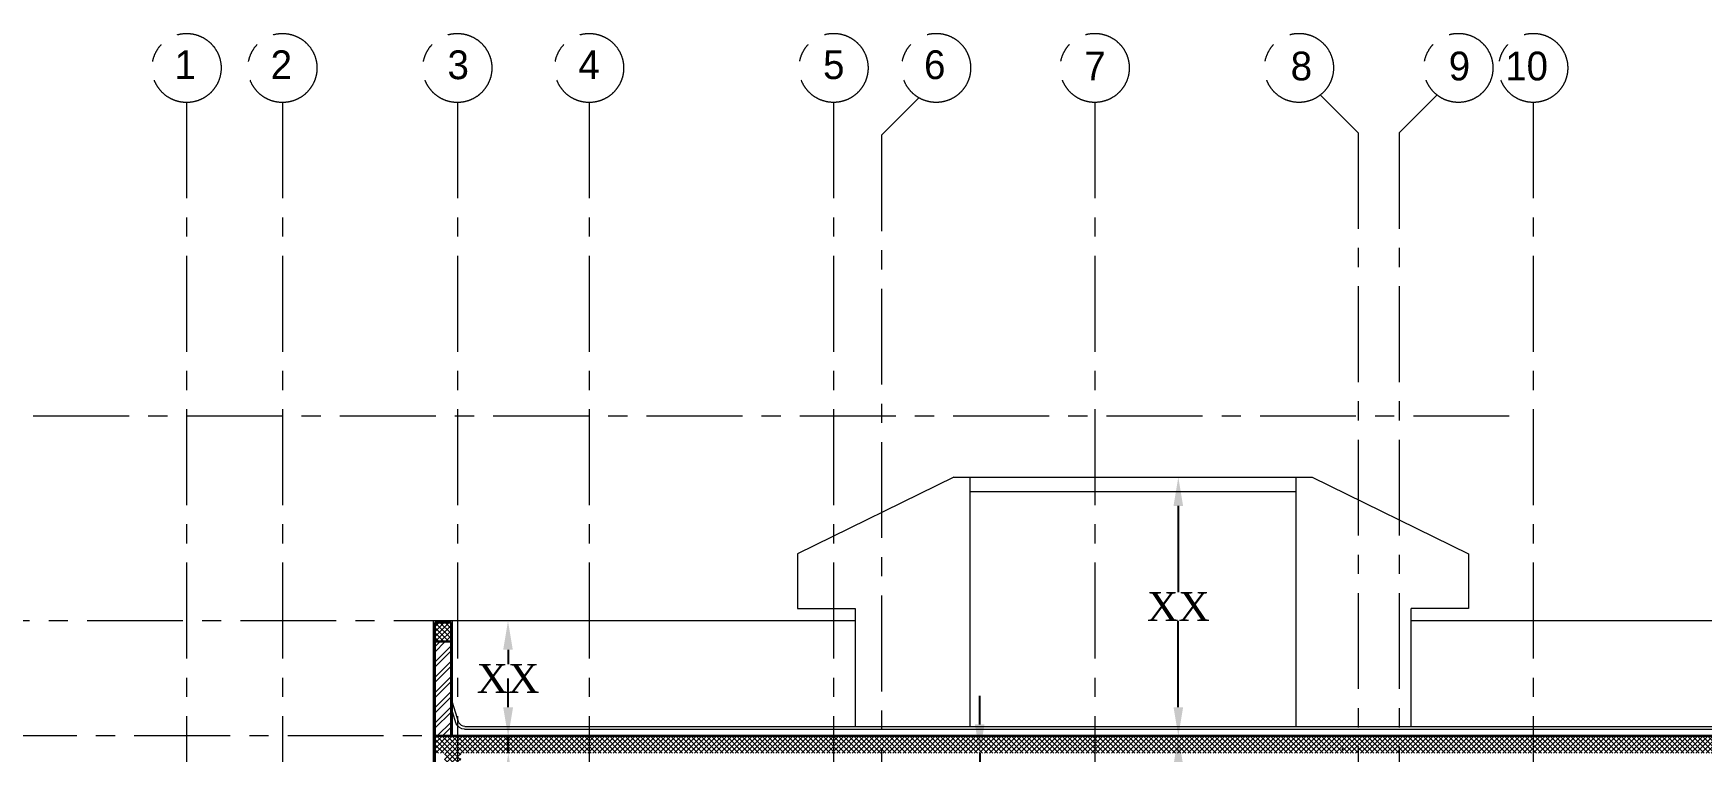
# Model space of a CAD drawing. Header units: millimetres. Extents: x -9083 to 924194, y -232449 to 321637.
# Drawn here: x 33107 to 41810, y -225049 to -221303 of the extents above; entities that cross this region are included whole.
import ezdxf

# ---------------------------------------------------------------- set-up
doc = ezdxf.new("R2010")
doc.units = ezdxf.units.MM
doc.header["$LTSCALE"] = 400
doc.header["$MEASUREMENT"] = 0
doc.header["$PDMODE"] = 3
doc.linetypes.add('CENTER', pattern=[2, 1.25, -0.25, 0.25, -0.25])
doc.linetypes.add('CENTERX2', pattern=[4, 2.5, -0.5, 0.5, -0.5])
doc.layers.get('Defpoints').update_dxf_attribs({"color": 8, "lineweight": 5})
doc.layers.add('AXIES', color=7, linetype='CENTER', lineweight=0, true_color=0x949596)
for name, color, linetype, lineweight in [('ELEVATION 03', 2, 'Continuous', 13), ('ELEVATION 04', 1, 'Continuous', 9), ('FINISH', 3, 'Continuous', 9), ('HATCH', 15, 'Continuous', 0), ('ROOMS DIMENSION', 3, 'Continuous', 5), ('STAIR', 1, 'Continuous', 5), ('WALL PROPOSED', 255, 'Continuous', 30)]:
    doc.layers.add(name, color=color, linetype=linetype, lineweight=lineweight)
doc.styles.add('ROMAN', font='times.ttf')
doc.styles.get("Standard").update_dxf_attribs({"font": 'GOTHIC.TTF', "height": 220})
doc.dimstyles.new('ELEV DIM', dxfattribs={"dimtxt": 150, "dimasz": 150, "dimexe": 0.06, "dimexo": 0.06, "dimgap": 0.03, "dimtad": 1, "dimtih": 1, "dimtoh": 1, "dimdec": 0, "dimlfac": 0.1, "dimzin": 13, "dimdsep": 46, "dimtxsty": 'ROMAN', "dimcen": 0.09, "dimdle": 0.06, "dimse1": 1, "dimse2": 1, "dimclrd": 256, "dimclre": 256, "dimclrt": 3, "dimadec": 0, "dimazin": 0, "dimtfac": 1, "dimtdec": 0, "dimtix": 1, "dimtmove": 2, "dimatfit": 3, "dimfxl": 0.06, "dimtolj": 1, "dimtzin": 0, "dimarcsym": 0})

# ---------------------------------------------------------------- blocks, each defined once
blk = doc.blocks.new('*D26')
at = {"layer": 'Defpoints', "color": 0, "transparency": 16777216}
for p in [(39079.7, -224967.1), (39188.4, -224967.1), (39188.4, -228317.1)]:
    blk.add_point(p, dxfattribs=at)
at = {"layer": 'ROOMS DIMENSION', "lineweight": -2, "transparency": 16777216}
for p, q in [((39079.7, -225117.1), (39079.7, -226567.1)), ((39079.7, -228167.1), (39079.7, -226717.2))]:
    blk.add_line(p, q, dxfattribs=at)
at = {"layer": 'ROOMS DIMENSION', "transparency": 16777216}
for points in [[(39054.7, -225117.1), (39104.7, -225117.1), (39079.7, -224967.1)], [(39054.7, -228167.1), (39104.7, -228167.1), (39079.7, -228317.1)]]:
    blk.add_solid(points, dxfattribs=at)
at = {"layer": 'ROOMS DIMENSION', "color": 3, "transparency": 16777216, "insert": (39079.7, -226642.1), "char_height": 150, "attachment_point": 5, "style": 'ROMAN'}
blk.add_mtext('\\A1;XX', dxfattribs=at)
blk = doc.blocks.new('*D75')
at = {"layer": 'Defpoints', "color": 0, "transparency": 16777216}
for p in [(39079.7, -223617.1), (39143.3, -223617.1), (39143.3, -224967.1)]:
    blk.add_point(p, dxfattribs=at)
at = {"layer": 'ROOMS DIMENSION', "lineweight": -2, "transparency": 16777216}
for p, q in [((39079.7, -223767.1), (39079.7, -224217)), ((39079.7, -224817.1), (39079.7, -224367.1))]:
    blk.add_line(p, q, dxfattribs=at)
at = {"layer": 'ROOMS DIMENSION', "transparency": 16777216}
for points in [[(39054.7, -223767.1), (39104.7, -223767.1), (39079.7, -223617.1)], [(39054.7, -224817.1), (39104.7, -224817.1), (39079.7, -224967.1)]]:
    blk.add_solid(points, dxfattribs=at)
at = {"layer": 'ROOMS DIMENSION', "color": 3, "transparency": 16777216, "insert": (39079.7, -224292.1), "char_height": 150, "attachment_point": 5, "style": 'ROMAN'}
blk.add_mtext('\\A1;XX', dxfattribs=at)
blk = doc.blocks.new('*D79')
at = {"layer": 'Defpoints', "color": 0, "transparency": 16777216}
for p in [(35584.4, -224967.1), (35584.4, -224967.1), (35584.4, -225057.1)]:
    blk.add_point(p, dxfattribs=at)
at = {"layer": 'ROOMS DIMENSION', "lineweight": -2, "transparency": 16777216}
for p, q in [((35584.4, -224817.1), (35584.4, -224667.1)), ((35584.4, -225057.1), (35584.4, -224967.1)), ((35584.4, -225207.1), (35584.4, -225357.1))]:
    blk.add_line(p, q, dxfattribs=at)
at = {"layer": 'ROOMS DIMENSION', "transparency": 16777216}
for points in [[(35559.4, -224817.1), (35609.4, -224817.1), (35584.4, -224967.1)], [(35559.4, -225207.1), (35609.4, -225207.1), (35584.4, -225057.1)]]:
    blk.add_solid(points, dxfattribs=at)
at = {"layer": 'ROOMS DIMENSION', "color": 3, "transparency": 16777216, "insert": (35489.4, -225182), "char_height": 150, "attachment_point": 5, "style": 'ROMAN'}
blk.add_mtext('\\A1;XX', dxfattribs=at)
blk = doc.blocks.new('*D80')
at = {"layer": 'Defpoints', "color": 0, "transparency": 16777216}
for p in [(35582.9, -224367.1), (35856.7, -224367.1), (35702.5, -224967.1)]:
    blk.add_point(p, dxfattribs=at)
at = {"layer": 'ROOMS DIMENSION', "lineweight": -2, "transparency": 16777216}
for p, q in [((35582.9, -224517.1), (35582.9, -224592)), ((35582.9, -224817.1), (35582.9, -224742.1))]:
    blk.add_line(p, q, dxfattribs=at)
at = {"layer": 'ROOMS DIMENSION', "transparency": 16777216}
for points in [[(35557.9, -224517.1), (35607.9, -224517.1), (35582.9, -224367.1)], [(35557.9, -224817.1), (35607.9, -224817.1), (35582.9, -224967.1)]]:
    blk.add_solid(points, dxfattribs=at)
at = {"layer": 'ROOMS DIMENSION', "color": 3, "transparency": 16777216, "insert": (35582.9, -224667.1), "char_height": 150, "attachment_point": 5, "style": 'ROMAN'}
blk.add_mtext('\\A1;XX', dxfattribs=at)
blk = doc.blocks.new('*D86')
at = {"layer": 'Defpoints', "color": 0, "transparency": 16777216}
for p in [(38043.6, -225057.1, 0), (38043.6, -225357.1, 0), (38043.6, -225357.1)]:
    blk.add_point(p, dxfattribs=at)
at = {"layer": 'ROOMS DIMENSION', "lineweight": -2, "transparency": 16777216}
for p, q in [((38043.6, -224907.1), (38043.6, -224757.1)), ((38043.6, -225057.1), (38043.6, -225132)), ((38043.6, -225357.1), (38043.6, -225282.1)), ((38043.6, -225507.1), (38043.6, -225657.1))]:
    blk.add_line(p, q, dxfattribs=at)
at = {"layer": 'ROOMS DIMENSION', "transparency": 16777216}
for points in [[(38018.6, -224907.1), (38068.6, -224907.1), (38043.6, -225057.1)], [(38018.6, -225507.1), (38068.6, -225507.1), (38043.6, -225357.1)]]:
    blk.add_solid(points, dxfattribs=at)
at = {"layer": 'ROOMS DIMENSION', "color": 3, "transparency": 16777216, "insert": (38043.6, -225207.1), "char_height": 150, "attachment_point": 5, "style": 'ROMAN'}
blk.add_mtext('\\A1;XX', dxfattribs=at)

msp = doc.modelspace()

# ---------------------------------------------------------------- hatches: boundary and pattern name
at = {"layer": 'HATCH', "lineweight": 0}
h = msp.add_hatch(dxfattribs=at)
h.set_pattern_fill('ANSI37', color=256, scale=150)
h.set_pattern_definition([(45, (37506.156, -227342.296), (-13.25825, 13.25825), []), (135, (37506.156, -227342.296), (-13.25825, -13.25825), [])])
h.paths.add_polyline_path([(37536.06831, -227292.06526), (37451.06831, -227292.06526), (37451.06831, -227392.06526), (37536.06831, -227392.06526)])
h.paths.add_polyline_path([(34386.06831, -226124.56526), (34301.06831, -226124.56526), (34301.06831, -226224.56526), (34386.06831, -226224.56526)])
h.paths.add_polyline_path([(35286.06831, -224374.56526), (35201.06831, -224374.56526), (35201.06831, -224474.56526), (35286.06831, -224474.56526)])
h.paths.add_polyline_path([(43211.06831, -224374.56526), (43126.06831, -224374.56526), (43126.06831, -224474.56526), (43211.06831, -224474.56526)])
h.paths.add_polyline_path([(43261.06831, -225424.56526), (43161.06831, -225424.56526), (43161.06831, -225359.56526), (43076.06831, -225359.56526), (43076.06831, -225459.56526), (43261.06831, -225459.56526)])
h.paths.add_polyline_path([(34301.06831, -226717.06526), (34351.06831, -226717.06526), (34351.06831, -226917.06526), (34436.06831, -226917.06526), (34436.06831, -226717.06526), (38551.06831, -226717.06526), (38551.06831, -226917.06526), (38636.06831, -226917.06526), (38636.06831, -226617.06526), (34301.06831, -226617.06526)])
h.paths.add_polyline_path([(39851.06831, -226717.06526), (43821.06831, -226717.06526), (43821.06831, -226917.06526), (43901.06831, -226917.06526), (43901.06831, -226592.06526), (43986.06831, -226592.06526), (43986.06831, -226542.06526), (43836.06831, -226542.06526), (43836.06831, -226642.06526), (43173.56831, -226642.06526), (43173.56831, -226617.06526), (39851.06831, -226617.06526)])
h.paths.add_polyline_path([(35201.06831, -225057.06526), (35251.06831, -225057.06526), (35251.06831, -225267.06526), (35336.06831, -225267.06526), (35336.06831, -225057.06526), (43076.06831, -225057.06526), (43076.06831, -225267.06526), (43161.06831, -225267.06526), (43161.06831, -225057.06526), (43211.06831, -225057.06526), (43211.06831, -224967.06526), (35201.06831, -224967.06526)])
h = msp.add_hatch(dxfattribs=at)
h.set_pattern_fill('ANSI32', color=256, scale=150)
h.set_pattern_definition([(45, (-70624.59, -379728.64), (-39.774756, 39.774756), []), (45, (-70598.074, -379728.64), (-39.774756, 39.774756), [])])
h.paths.add_polyline_path([(43211.06831, -224474.56526), (43126.06831, -224474.56526), (43126.06831, -224967.06526), (43211.06831, -224967.06526)])
h.paths.add_polyline_path([(43076.06831, -225359.56526), (43161.06831, -225359.56526), (43161.06831, -225267.06526), (43076.06831, -225267.06526)])
h.paths.add_polyline_path([(35336.06831, -225267.06526), (35251.06831, -225267.06526), (35251.06831, -225424.56526), (35151.06831, -225424.56526), (35151.06831, -225459.56526), (35336.06831, -225459.56526)])
h.paths.add_polyline_path([(35286.06831, -224474.56526), (35201.06831, -224474.56526), (35201.06831, -224967.06526), (35286.06831, -224967.06526)])

# ---------------------------------------------------------------- linework, layer by layer
at = {"layer": 'AXIES', "linetype": 'CENTERX2', "lineweight": 0, "ltscale": 0.5}
for p, q in [((37531.18773, -221834.48335, -0.00048), (37726.49442, -221639.17666, -0.00048)), ((40018.68773, -221821.98341, -0.00048), (39823.38104, -221626.67672, -0.00048)), ((40231.18773, -221821.98341, -0.00048), (40426.49442, -221626.67672, -0.00048)), ((33906.18773, -221663.25237, -0.00048), (33906.18773, -228494.55744, -0.00048)), ((34406.18773, -221663.25236, -0.00048), (34406.18773, -228494.55744, -0.00048)), ((35318.68773, -221663.25237, -0.00048), (35318.68773, -228494.55744, -0.00048)), ((36006.18773, -221663.25237, -0.00048), (36006.18773, -228494.55744, -0.00048)), ((37281.18773, -221663.25237, -0.00048), (37281.18773, -228494.55744, -0.00048)), ((38643.68773, -221663.25237, -0.00048), (38643.68773, -228494.55744, -0.00048)), ((40931.18773, -221663.25237, -0.00048), (40931.18773, -228494.55744, -0.00048)), ((37531.18773, -221834.48335, -0.00048), (37531.18773, -228494.55744, -0.00048)), ((40018.68773, -221821.98341, -0.00048), (40018.68773, -228494.55744, -0.00048)), ((40231.18773, -221821.98341, -0.00048), (40231.18773, -228494.55744, -0.00048)), ((43733.4864, -224967.07079, 0.00192), (26711.54933, -224967.07079))]:
    msp.add_line(p, q, dxfattribs=at)
at = {"layer": 'AXIES', "color": 251, "linetype": 'CENTERX2', "lineweight": 0, "ltscale": 0.5}
for points in [[(40805.89594, -223300.07079), (30826.16681, -223300.07079), (29479.17359, -222021.27927), (26717.50299, -222021.27927)], [(35486.86727, -224367.07079), (30826.16681, -224367.07079), (30058.93775, -223638.68849), (26711.54933, -223638.68849)]]:
    msp.add_lwpolyline(points, dxfattribs=at)
at = {"layer": 'AXIES', "linetype": 'CENTERX2', "lineweight": 0, "ltscale": 0.5}
for centre in [(33906.19413, -221483.65098, -0.00048), (34406.18773, -221483.65098, -0.00048), (35318.68773, -221483.65098, -0.00048), (36006.18773, -221483.65098, -0.00048), (37281.18773, -221483.25237, -0.00048), (37816.42558, -221483.25237, -0.00048), (38643.68773, -221483.25237, -0.00048), (39709.09511, -221483.25237, -0.00048), (40540.78035, -221483.25237, -0.00048), (40931.18773, -221483.25237, -0.00048)]:
    msp.add_circle(centre, 180, dxfattribs=at)
at = {"layer": 'ELEVATION 03', "lineweight": 0}
for p, q in [((37908.56831, -223617.1389), (37093.56831, -224018.01573)), ((37908.76395, -223617.06526), (39778.56831, -223617.06526)), ((37993.56831, -224917.06526), (37993.56831, -223617.06526)), ((39693.56831, -223617.06526), (39693.56831, -224917.06526)), ((39778.56831, -223617.1389), (40593.56831, -224018.01573)), ((37993.56831, -223692.06526), (39693.56831, -223692.06526)), ((37093.56831, -224018.01573), (37093.56831, -224302.06526)), ((40593.56831, -224018.01573), (40593.56831, -224302.06526)), ((37093.56831, -224302.06526), (37393.56831, -224302.06526)), ((37393.56831, -224302.06526), (37393.56831, -224917.06526)), ((40292.81765, -224302.06526), (40292.81765, -224917.06526)), ((40593.56831, -224302.06526), (40293.56831, -224302.06526))]:
    msp.add_line(p, q, dxfattribs=at)
at = {"layer": 'ELEVATION 04', "lineweight": 0}
for p, q in [((37393.56831, -224367.06526), (35293.56831, -224367.06526)), ((43118.56831, -224367.06526), (40292.81765, -224367.06526))]:
    msp.add_line(p, q, dxfattribs=at)
at = {"layer": 'FINISH', "lineweight": 0, "ltscale": 20}
for p, q in [((35193.56831, -225417.06526), (35193.56831, -224367.06526)), ((35293.56831, -224367.06526), (35193.56831, -224367.06526)), ((35293.56831, -224967.06526), (35293.56831, -224367.06526)), ((35355.07405, -224931.94753), (43057.06257, -224931.94753)), ((35358.27994, -224917.06526), (43053.85668, -224917.06526))]:
    msp.add_line(p, q, dxfattribs=at)
for points in [[(35358.27994, -224917.06526), (35358.27994, -224917.06526, -0.2839519344), (35326.98236, -224897.73246), (35293.56831, -224792.06526)], [(35355.07405, -224931.94753), (35355.07405, -224931.94753, -0.2739280342), (35313.00609, -224903.28503), (35293.5683, -224841.81577)]]:
    msp.add_lwpolyline(points, format="xyb", dxfattribs=at)
at = {"layer": 'STAIR', "lineweight": 0}
for p, q in [((37536.06831, -225035.02684), (37536.06831, -225032.06526)), ((39936.06831, -225040.12556), (39936.06831, -225032.06526))]:
    msp.add_line(p, q, dxfattribs=at)
at = {"layer": 'WALL PROPOSED'}
for p, q in [((35286.06831, -224374.56526, -0.00192), (35201.06831, -224374.56526, -0.00192)), ((35201.06831, -224374.56526, -0.00192), (35201.06831, -225424.56526, -0.00192)), ((35286.06831, -224967.06526, -0.00192), (35286.06831, -224374.56526, -0.00192)), ((35286.06831, -224474.56526, -0.00192), (35201.06831, -224474.56526, -0.00192)), ((35201.06831, -224967.06526, -0.00192), (43211.06831, -224967.06526, -0.00192))]:
    msp.add_line(p, q, dxfattribs=at)

# ---------------------------------------------------------------- texts
at = {"layer": 'AXIES', "linetype": 'CENTERX2', "lineweight": 0, "ltscale": 0.5}
for s, p in [('1', (33843.38727, -221541.99621, -0.00048)), ('2', (34344.72384, -221541.9962, -0.00048)), ('3', (35267.3264, -221541.9962, -0.00048)), ('4', (35949.77512, -221541.9962, -0.00048)), ('5', (37226.45888, -221541.59759, -0.00048)), ('6', (37753.27794, -221541.59759, -0.00048)), ('7', (38589.10968, -221548.44002, -0.00048)), ('8', (39665.88206, -221548.44002, -0.00048)), ('9', (40490.42642, -221548.44002, -0.00048)), ('10', (40785.17085, -221548.44002, -0.00048))]:
    msp.add_text(s, height=150, dxfattribs=at).set_placement(p)

# ---------------------------------------------------------------- dimensions: what is measured, and where the dimension line sits
at = {"layer": 'ROOMS DIMENSION'}
for base, p1, p2, picture, middle in [((39079.65723, -223617.06526), (39143.33428, -224967.06526), (39143.33428, -223617.06526), '*D75', (39079.65723, -224292.06526)), ((35582.86068, -224367.06526), (35702.46744, -224967.06526), (35856.73869, -224367.06526), '*D80', (35582.86068, -224667.06526)), ((38043.56831, -225357.06526, -0.00096), (38043.56831, -225057.06526), (38043.56831, -225357.06526), '*D86', (38043.56831, -225207.06526, -0.00096)), ((39079.65723, -224967.1389), (39188.44495, -228317.1389), (39188.44495, -224967.1389), '*D26', (39079.65723, -226642.1389))]:
    dim = msp.add_linear_dim(base=base, p1=p1, p2=p2, angle=90, text='XX', dimstyle='ELEV DIM', dxfattribs=at)
    dim.commit()
    dim.dimension.update_dxf_attribs({"geometry": picture, "text_midpoint": middle})
dim = msp.add_linear_dim(base=(35584.41268, -224967.06526), p1=(35584.41268, -225057.06526), p2=(35584.41268, -224967.06526), angle=90, text='XX', dimstyle='ELEV DIM', dxfattribs=at)
dim.commit()
dim.dimension.update_dxf_attribs({"geometry": '*D79', "text_midpoint": (35489.41268, -225181.95029), "dimtype": 128})

doc.saveas('drawing.dxf')
